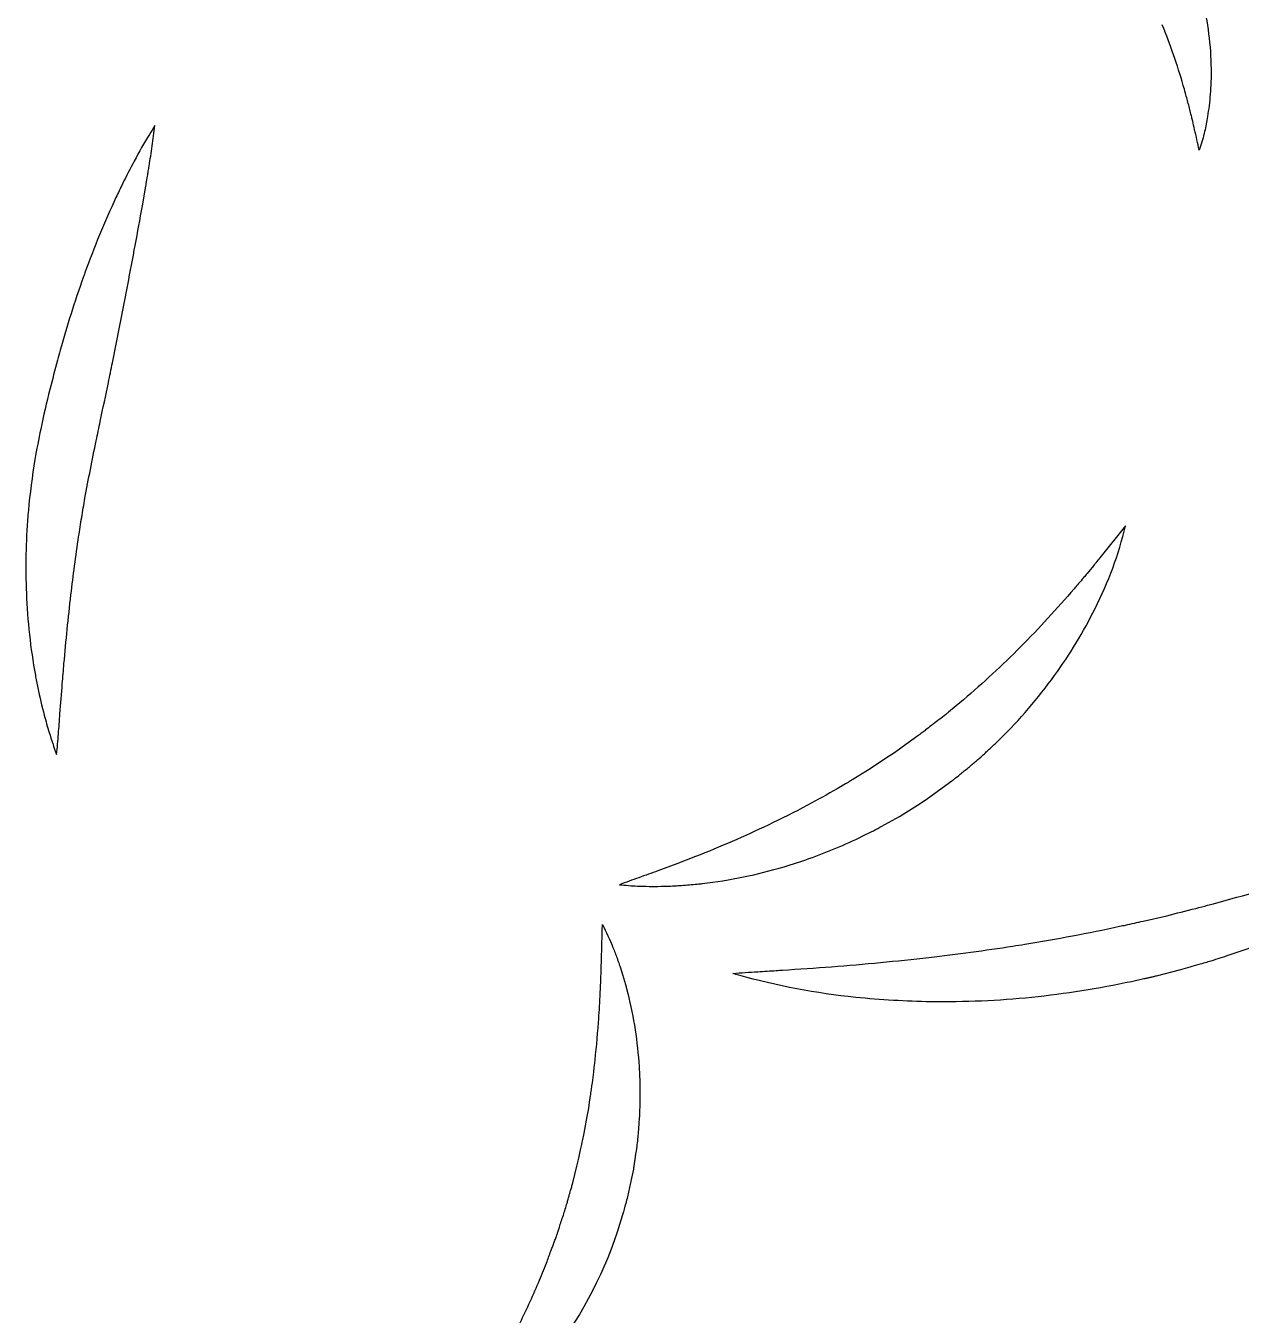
# Model space of a CAD drawing. Header units: millimetres. Extents: x 4236 to 5436, y 1579 to 2339.
# Drawn here: x 4880.9 to 4934.1, y 1650.5 to 1707 of the extents above; entities that cross this region are included whole.
import ezdxf

# ---------------------------------------------------------------- set-up
doc = ezdxf.new("R2010")
doc.units = ezdxf.units.MM
doc.layers.add('Default', color=70, linetype='Continuous')

msp = doc.modelspace()

# ---------------------------------------------------------------- linework, layer by layer
at = {"layer": 'Default'}
for points in [[(4932.514, 1707.59, -0.058079), (4932.769, 1704.534, -0.020576), (4932.687, 1703.49, -0.010901), (4932.62, 1703.02, -0.016555), (4932.493, 1702.37, -0.023831), (4932.288, 1701.641, -0.003298), (4932.258, 1701.552, 0.001694), (4932.055, 1702.462, 0.002414), (4931.972, 1702.82, 0.001498), (4931.929, 1702.997, 0.002392), (4931.796, 1703.525, 0.004417), (4931.657, 1704.046, 0.004082), (4931.559, 1704.39, 0.026569), (4930.642, 1707.038, 0.064624)], [(4937.66, 1667.933, -0.028729), (4933.557, 1666.309, -0.007721), (4932.769, 1666.054, -0.003254), (4932.239, 1665.896, -0.002232), (4931.442, 1665.667), (4930.371, 1665.393, -0.004644), (4930.237, 1665.36, -0.003029), (4930.102, 1665.329, -0.001413), (4929.967, 1665.299, -0.000335), (4929.833, 1665.269), (4929.293, 1665.15, -0.027072), (4924.927, 1664.461, -0.028403), (4920.519, 1664.27, -0.021705), (4917.222, 1664.464, -0.043928), (4912.103, 1665.434, -0.002615), (4911.84, 1665.51, -0.003259), (4912.387, 1665.552, -0.001652), (4912.932, 1665.587, 0.000801), (4913.746, 1665.638, 0.000817), (4914.017, 1665.657, 0.002689), (4916.169, 1665.807, 0.003948), (4918.304, 1665.99, 0.005614), (4920.423, 1666.213, 0.009576), (4924.101, 1666.708, 0.001514), (4924.623, 1666.791, 0.012239), (4928.774, 1667.575, -0.002631), (4929.032, 1667.63, 0.001276), (4929.419, 1667.713, 0.0065), (4929.805, 1667.801), (4930.833, 1668.04, 0.002051), (4932.114, 1668.361, 0.002541), (4932.625, 1668.494, 0.001557), (4932.88, 1668.563, 0.011319), (4936.95, 1669.752, 0.006151)], [(4902.473, 1650.102, 0.014178), (4903.336, 1651.97, 0.008019), (4903.686, 1652.831, -0.002751), (4903.781, 1653.093, -0.001287), (4903.878, 1653.354, -0.000313), (4903.943, 1653.527, -0.002812), (4903.975, 1653.614, -0.001312), (4904.041, 1653.787, 0.004445), (4904.106, 1653.961, 0.006931), (4904.152, 1654.092, 0.009793), (4904.193, 1654.224, -0.002697), (4904.249, 1654.401, -0.001115), (4904.424, 1654.927, 0.003889), (4904.508, 1655.191, 0.006747), (4904.587, 1655.457, 0.006179), (4904.635, 1655.636, -0.00173), (4904.686, 1655.814, 0.000262), (4904.764, 1656.08, 0.001841), (4904.815, 1656.258, 0.001277), (4904.84, 1656.347), (4905.015, 1657.067), (4905.107, 1657.426), (4905.181, 1657.789, -0.000863), (4905.277, 1658.243, -0.002868), (4905.337, 1658.516), (4905.467, 1659.249), (4905.534, 1659.616), (4905.587, 1659.986, -0.002165), (4905.6, 1660.079, -0.002525), (4905.643, 1660.356, 0.002981), (4905.678, 1660.588, 0.003761), (4905.696, 1660.728, -0.001324), (4905.752, 1661.194, -0.002321), (4905.788, 1661.475, 0.008488), (4905.962, 1663.364, 0.006157), (4906.033, 1664.514, 0.0037), (4906.067, 1665.289, 0.00117), (4906.081, 1665.678, 0.000872), (4906.093, 1666.07, 0.001591), (4906.103, 1666.463, -0.000654), (4906.117, 1667.058, -0.002161), (4906.129, 1667.458, -0.001443), (4906.136, 1667.66, -0.024675), (4906.597, 1666.652, -0.009297), (4906.775, 1666.181, -0.005142), (4906.828, 1666.039, -0.011294), (4906.907, 1665.8), (4907.03, 1665.416, -0.009773), (4907.061, 1665.32, -0.005825), (4907.088, 1665.223, -0.002921), (4907.141, 1665.028), (4907.245, 1664.638, -0.044573), (4907.74, 1661.433, -0.002549), (4907.755, 1661.128, -0.001341), (4907.776, 1660.618, -0.009003), (4907.778, 1660.541, -0.006033), (4907.778, 1660.414, 0.001943), (4907.776, 1660.21), (4907.77, 1659.801), (4907.761, 1659.391, -0.002849), (4907.755, 1659.289, -0.001513), (4907.748, 1659.187, 0.000403), (4907.732, 1658.983, -0.001663), (4907.701, 1658.574, -0.002931), (4907.675, 1658.268, -0.001258), (4907.665, 1658.166, -0.003092), (4907.624, 1657.861, -0.000798), (4907.552, 1657.352, -0.002044), (4907.522, 1657.149, -0.002913), (4907.49, 1656.946), (4907.408, 1656.543), (4907.236, 1655.738, -0.002922), (4907.155, 1655.44, -0.001103), (4907.016, 1654.945, -0.086631), (4904.25, 1649.245, -0.003016)]]:
    msp.add_lwpolyline(points, format="xyb", dxfattribs=at)
for points in [[(4886.167, 1700.09, -0.000992), (4886.222, 1700.417, 0.001136), (4886.258, 1700.636, 0.002475), (4886.293, 1700.855, 0.001374), (4886.362, 1701.295, 0.002269), (4886.429, 1701.736, 0.003591), (4886.49, 1702.179, 0.004878), (4886.545, 1702.626, 0.006171), (4886.306, 1702.245, 0.014392), (4885.642, 1701.075, 0.0101), (4885.132, 1700.081, 0.003116), (4884.842, 1699.477, 0.022448), (4883.482, 1696.182, 0.001403), (4883.407, 1695.972, 0.018124), (4882.404, 1692.791, 0.001641), (4882.286, 1692.365, 0.005669), (4881.949, 1691.08, 0.009511), (4881.548, 1689.34, 0.009575), (4881.298, 1688.013, 0.019672), (4881.007, 1685.768, 0.002234), (4880.987, 1685.542, 0.03092), (4880.92, 1682.15, 0.034493), (4881.314, 1678.57, 0.005148), (4881.421, 1678.018, 0.014503), (4881.703, 1676.815, 0.01008), (4881.918, 1676.058, 0.017346), (4882.246, 1675.099, 0.002964), (4882.288, 1675.548, 0.001936), (4882.324, 1675.993, 0.000695), (4882.391, 1676.878, -0.000986), (4882.494, 1678.195, -0.001498), (4882.531, 1678.631, -0.001141), (4882.567, 1679.066, -0.006844), (4882.871, 1682.082, -0.003185), (4883.031, 1683.361, -0.004861), (4883.209, 1684.631, -0.004286), (4883.343, 1685.474, -0.003776), (4883.486, 1686.314, -0.004071), (4883.722, 1687.573, -0.002268), (4883.976, 1688.835, -0.00028), (4884.154, 1689.681, 0.000799), (4884.512, 1691.383, 0.001403), (4884.688, 1692.242), (4885.026, 1693.952), (4885.357, 1695.663, 0.003805), (4885.998, 1699.111), (4886.149, 1699.981, -0.00078)], [(4916.89, 1673.876, -0.007779), (4916.776, 1673.808), (4916.408, 1673.598, -0.011575), (4915.109, 1672.872, -0.010023), (4913.39, 1672.009, -0.017636), (4910.214, 1670.628), (4909.395, 1670.312), (4908.567, 1670.004, -0.001389), (4908.149, 1669.854, 0.000702), (4907.305, 1669.551, 0.002041), (4906.88, 1669.396, 0.015215), (4907.672, 1669.337, 0.015656), (4908.692, 1669.325, 0.004184), (4908.806, 1669.326, 0.005862), (4909.033, 1669.334, 0.002865), (4909.373, 1669.351, -0.002602), (4909.6, 1669.363, 0.004472), (4909.94, 1669.391, 0.001232), (4910.28, 1669.424, -0.001472), (4910.507, 1669.445, 0.043512), (4914.084, 1670.184, 0.012399), (4915.176, 1670.538, 0.030658), (4917.511, 1671.518), (4917.926, 1671.719, 0.007616), (4918.08, 1671.8, 0.001864), (4918.231, 1671.883, -0.00259), (4918.333, 1671.938), (4919.141, 1672.387), (4919.923, 1672.879), (4920.312, 1673.13), (4920.688, 1673.398), (4921.436, 1673.942, 0.001214), (4921.527, 1674.014, 0.002657), (4921.796, 1674.232, 0.000918), (4922.153, 1674.526, 0.003201), (4922.508, 1674.822, 0.004384), (4922.64, 1674.934, 0.012597), (4922.853, 1675.129, -0.002704), (4923.023, 1675.286, 0.001121), (4923.193, 1675.442, 0.003711), (4923.319, 1675.56, 0.01139), (4923.525, 1675.763, 0.042338), (4925.924, 1678.554, 0.040736), (4927.701, 1681.486, 0.056104), (4929.034, 1685.102), (4927.91, 1683.704, 0.00163), (4927.735, 1683.49, 0.004235), (4927.631, 1683.361), (4927.349, 1683.022, -0.001622), (4927.279, 1682.937, -0.002473), (4927.138, 1682.769, -0.001015), (4926.925, 1682.518, 0.001388), (4926.784, 1682.351, -0.017663), (4924.438, 1679.809, -0.02127), (4921.936, 1677.494), (4921.776, 1677.355), (4921.612, 1677.221), (4921.284, 1676.953, -0.005109), (4921.162, 1676.851, -0.007148), (4920.87, 1676.623, -0.000147), (4920.617, 1676.431, 0.001431), (4920.533, 1676.366, 0.002111), (4920.283, 1676.171, -0.001502), (4920.116, 1676.042, -0.003868), (4919.948, 1675.914), (4919.258, 1675.423), (4918.916, 1675.175), (4918.562, 1674.944), (4917.858, 1674.474), (4917.092, 1674.003, 0.001247), (4916.957, 1673.918, -0.002314)]]:
    msp.add_lwpolyline(points, format="xyb", close=True, dxfattribs=at)

doc.saveas('drawing.dxf')
